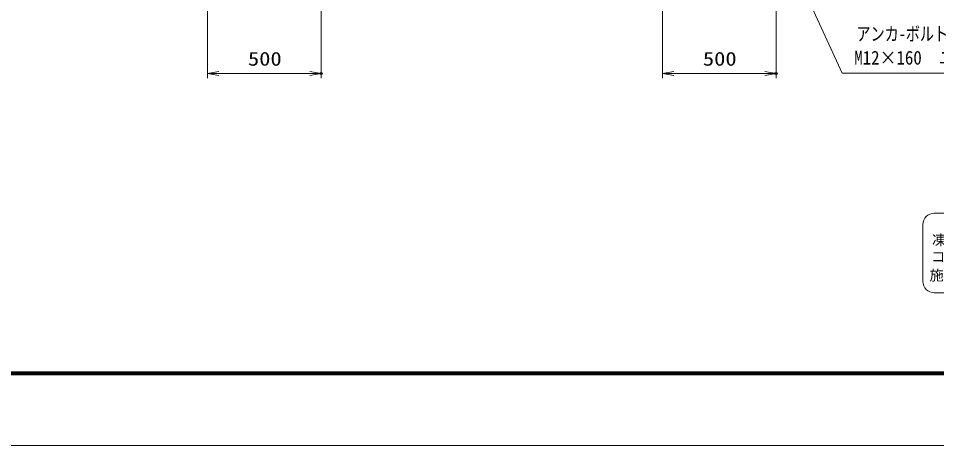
# Model space of a CAD drawing. Units: millimetres at full size. Extents: x -5940 to 5940, y -4200 to 4200.
# Drawn here: x -3594 to 443, y -4200 to -2321 of the extents above; entities that cross this region are included whole.
import ezdxf
from ezdxf.enums import TextEntityAlignment as Align

# ---------------------------------------------------------------- set-up
doc = ezdxf.new("R2010")
doc.units = ezdxf.units.MM
doc.header["$LTSCALE"] = 20
doc.header["$PDMODE"] = 32
doc.header["$PDSIZE"] = 10
for name, color, linetype, lineweight in [('0-0_D-TTL', 7, 'Continuous', 18), ('0-6_寸法線', 4, 'Continuous', 18), ('0-7_0', 7, 'Continuous', 18), ('1-0_D-TTL-TXT', 7, 'Continuous', 18)]:
    doc.layers.add(name, color=color, linetype=linetype, lineweight=lineweight)
doc.layers.add('0-8_Defpoints', color=7, linetype='Continuous')
doc.styles.add('ＭＳ ゴシック', font='')
doc.styles.get('ＭＳ ゴシック').set_extended_font_data('MS Gothic')

# ---------------------------------------------------------------- blocks, each defined once
blk = doc.blocks.new('_Open')
at = {"layer": '0-7_0'}
blk.add_line((-20, 3.333), (0, 0), dxfattribs=at)
blk.add_lwpolyline([(-20, -3.333), (0, 0), (-20, 0)], dxfattribs=at)
blk = doc.blocks.new('S29')
at = {"layer": '0-6_寸法線'}
for points in [[(-13335920.1, 57425190.5), (-13349602.5, 57425190.5), (-13358268.8, 57444101.5), (-13358685.4, 57445010.6)], [(-13358117.3, 57444170.9), (-13358685.4, 57445010.6), (-13358420.3, 57444032.1)]]:
    blk.add_lwpolyline(points, dxfattribs=at)
at = {"layer": '0-6_寸法線', "color": 254, "style": 'ＭＳ ゴシック'}
for s, width, p in [('アンカ-ボルト', 0.75, (-13348342.5, 57427687.3)), ('M12×160\u3000ユニクロ', 0.9, (-13348534.5, 57425587.3))]:
    blk.add_text(s, height=1212, dxfattribs=dict(at, width=width)).set_placement(p, align=Align.BOTTOM_LEFT)

msp = doc.modelspace()

# ---------------------------------------------------------------- linework, layer by layer
at = {"layer": '0-0_D-TTL'}
for points in [[(-5940, -4200), (5940, -4200), (5940, 4200), (-5940, 4200)], [(-5558.14, 3889.71), (5558.14, 3889.71), (5558.14, -3888.86), (-5558.14, -3888.86)], [(-5554.61, 3886.18), (5554.61, 3886.18), (5554.61, -3885.32), (-5554.61, -3885.32)], [(-5551.07, 3882.64), (5551.07, 3882.64), (5551.07, -3881.79), (-5551.07, -3881.79)], [(-5547.54, 3879.11), (5547.54, 3879.11), (5547.54, -3878.25), (-5547.54, -3878.25)], [(-5544, 3875.57), (5544, 3875.57), (5544, -3874.71), (-5544, -3874.71)]]:
    msp.add_lwpolyline(points, close=True, dxfattribs=at)
at = {"layer": '0-6_寸法線'}
for p, q in [((-2762.3, -2148.48), (-2762.3, -2583.41)), ((-2262.3, -2148.48), (-2262.3, -2583.41)), ((-762.3, -2148.48), (-762.3, -2583.41)), ((-262.3, -2148.48), (-262.3, -2583.41)), ((-2762.3, -2563.41), (-2262.3, -2563.41)), ((-762.3, -2563.41), (-262.3, -2563.41))]:
    msp.add_line(p, q, dxfattribs=at)
at = {"layer": '0-8_Defpoints'}
for p in [(-2262.3, -2563.41), (-262.3, -2563.41)]:
    msp.add_point(p, dxfattribs=at)
at = {"layer": '1-0_D-TTL-TXT', "color": 2}
for p, q in [((2878.63, -3177.42), (433.08, -3177.42)), ((383.08, -3227.42), (383.08, -3477.42)), ((433.08, -3527.42), (2878.63, -3527.42))]:
    msp.add_line(p, q, dxfattribs=at)
for centre, start, end in [((433.08, -3227.42), 90, 180), ((433.08, -3477.42), 180, 270)]:
    msp.add_arc(centre, 50, start, end, dxfattribs=at)

# ---------------------------------------------------------------- block references
at = {"layer": '0-6_寸法線'}
for name, p, xscale, yscale in [('S29', (667507.99, -2873821.65), 0.05, 0.05), ('_Open', (-2262.3, -2563.41), 2.5, 2.5), ('_Open', (-262.3, -2563.41), 2.5, 2.5)]:
    msp.add_blockref(name, p, dxfattribs=dict(at, xscale=xscale, yscale=yscale))
at = {"layer": '0-6_寸法線', "xscale": 2.5, "yscale": 2.5, "rotation": 180}
for p in [(-2762.3, -2563.41), (-762.3, -2563.41)]:
    msp.add_blockref('_Open', p, dxfattribs=at)

# ---------------------------------------------------------------- texts
at = {"layer": '0-6_寸法線', "color": 254, "style": 'ＭＳ ゴシック', "width": 1.2}
for p in [(-2584.3, -2547.07), (-584.3, -2547.07)]:
    msp.add_text('500', height=60.56, dxfattribs=at).set_placement(p, align=Align.BOTTOM_LEFT)
at = {"layer": '1-0_D-TTL-TXT', "style": 'ＭＳ ゴシック'}
for s, p in [('凍結の恐れがある場所への設置は、内部に溜まった雨水等の凍結融解により支柱の破損や', (423.26, -3332.09)), ('コンクリート基礎の破損の恐れがありますので施工時、水仕舞いを行ってください。', (419.15, -3405.52)), ('施工による水仕舞い不備で起こる支柱・基礎の破損について当社は責任を負いかねます。 ', (412.16, -3487.01))]:
    msp.add_text(s, height=45.75, dxfattribs=at).set_placement(p, align=Align.BOTTOM_LEFT)

doc.saveas('drawing.dxf')
